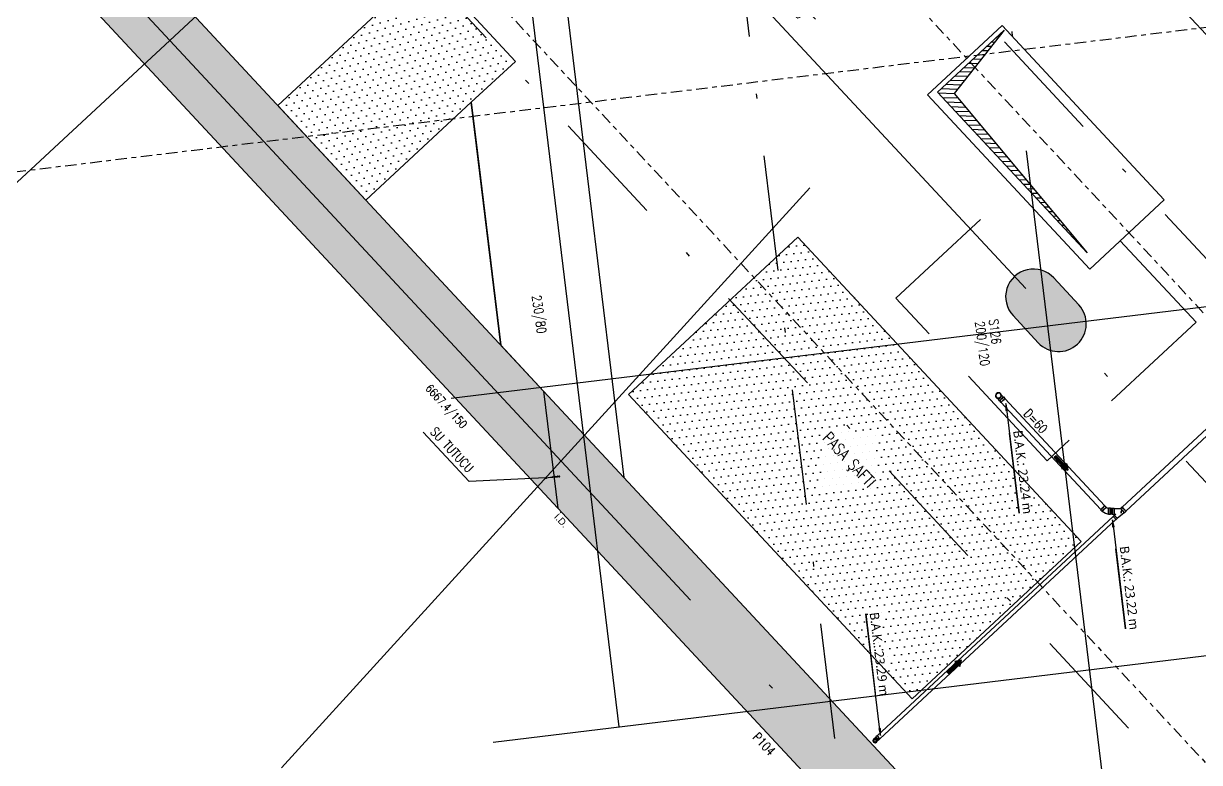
# Model space of a CAD drawing. Header units: millimetres. Extents: x 400382 to 401276, y 4543898 to 4544126.
# Drawn here: x 400429.5 to 400454.94, y 4544037.23 to 4544053.22 of the extents above; entities that cross this region are included whole.
import ezdxf
from ezdxf.enums import TextEntityAlignment as Align

# ---------------------------------------------------------------- set-up
doc = ezdxf.new("R2010")
doc.units = ezdxf.units.MM
for name, pattern in [('ACAD_ISO05W100', [33, 24, -3, 0, -3, 0, -3]), ('AKS', [3, 2.5, -0.25, 0, -0.25]), ('CENTER', [2, 1.25, -0.25, 0.25, -0.25]), ('CONTINU', [0]), ('DASHDOT2', [0.5, 0.25, -0.125, 0, -0.125]), ('HIDDEN', [0.375, 0.25, -0.125])]:
    doc.linetypes.add(name, pattern=pattern)
for name, color, linetype in [('aks prota', 2, 'AKS'), ('boşluk prota', 2, 'Continuous'), ('boşluk taraması prota', 252, 'Continuous'), ('iderzi_PROTA', 3, 'Continuous'), ('kiriş boyutu prota', 6, 'Continuous'), ('kiriş prota', 6, 'Continuous'), ('kolon prota', 1, 'Continuous'), ('kolon tarama prota', 252, 'Continuous'), ('lkolon prota', 4, 'Continuous'), ('lperde prota', 4, 'Continuous'), ('merdiven prota', 2, 'Continuous'), ('not yazısı prota', 6, 'Continuous'), ('not çizgisi prota', 4, 'Continuous'), ('perde prota', 1, 'Continuous'), ('PRT-AL-TUNEL_EKSENI', 14, 'DASHDOT2'), ('skesit prota', 7, 'Continuous'), ('st-s_kolon tarama', 252, 'Continuous'), ('st-s_level (kot)', 6, 'Continuous'), ('st-s_levelmark (kot işareti)', 4, 'Continuous'), ('st_s_su tutucu', 2, 'Continuous'), ('st_s_ölçü', 4, 'Continuous'), ('TARAMA', 8, 'Continuous'), ('temel prota', 6, 'Continuous'), ('tkolon prota', 6, 'Continuous'), ('tperde prota', 6, 'Continuous')]:
    doc.layers.add(name, color=color, linetype=linetype)
doc.styles.add('AKS', font='romanstw.shx', dxfattribs={"height": 25})
doc.styles.add('OLCU', font='romanstw.shx')
doc.styles.add('Segoe UI Light_1', font='', dxfattribs={"height": 200})
doc.styles.add('text25_PROTA', font='Arial.ttf', dxfattribs={"height": 25})
doc.styles.add('TKIRIS', font='romanstw.shx')
doc.styles.add('tkolon', font='romanstw.shx')
doc.styles.add('TSIMPLEX', font='romanstw.shx')
doc.styles.get('Segoe UI Light_1').set_extended_font_data('Segoe UI Light')
doc.dimstyles.new('1-50', dxfattribs={"dimtxt": 10, "dimasz": 4, "dimexe": 4, "dimexo": 8, "dimgap": 4, "dimtad": 1, "dimdec": 1, "dimrnd": 0.05, "dimzin": 9, "dimdsep": 46, "dimtxsty": 'OLCU', "dimblk1": 'OBLIQUE', "dimblk2": 'OBLIQUE', "dimsah": 1, "dimcen": 2, "dimdle": 4, "dimclrd": 4, "dimclre": 4, "dimclrt": 3, "dimadec": 1, "dimazin": 0, "dimtfac": 1, "dimtdec": 1, "dimtix": 1, "dimtmove": 2, "dimatfit": 3, "dimldrblk": 'OBLIQUE', "dimfxl": 1, "dimtvp": 1, "dimtolj": 1, "dimtzin": 1, "dimarcsym": 0})

# ---------------------------------------------------------------- blocks, each defined once
blk = doc.blocks.new('Flow Direction - Flow Direction _25mm_-1035271-_17_70 m  ARA KAT')
at = {"layer": 'TARAMA'}
blk.add_hatch(color=256, dxfattribs=at).paths.add_polyline_path([(0, 0), (-117, -78), (-117, -30), (-400, -30), (-400, 30), (-117, 30), (-117, 78)], flags=0)
for p, q in [((-117, 30), (-400, 30)), ((-400, 30), (-400, -30)), ((-117, 30), (-400, 30)), ((-400, 30), (-400, -30)), ((0, 0), (-117, 78)), ((-117, 78), (-117, 30)), ((-117, 78), (0, 0)), ((-117, 30), (-117, 78)), ((-117, -78), (0, 0)), ((-117, -78), (0, 0)), ((-400, -30), (-117, -30)), ((-117, -30), (-400, -30)), ((-117, -30), (-117, -78)), ((-117, -30), (-117, -78))]:
    blk.add_line(p, q, dxfattribs=at)
blk = doc.blocks.new('17.60 mekanik')
at = {"layer": 'kolon tarama prota'}
for points in [[(138466.1, 61800.3), (138477.1, 61789.9), (138479.4, 61793.1)], [(138807.5, 61797.7), (138818.5, 61787.2), (138820.8, 61790.4)], [(138807.5, 61112.5), (138796.6, 61122.9), (138794.2, 61119.7)]]:
    blk.add_hatch(color=256, dxfattribs=at).paths.add_polyline_path(points, flags=0)
for p, q in [((138801.6, 62477.1), (138801.6, 61831.7)), ((138813.4, 61831.7), (138813.4, 62477.1)), ((138789.4, 61814.1), (138786.9, 61811.5)), ((138792.2, 61817.5), (138789, 61814.4)), ((138801.9, 61826.3), (138792.7, 61817.1)), ((138801.2, 61831.7), (138801.2, 61827.3)), ((138801.8, 61827.3), (138801.9, 61826.3)), ((138803.5, 61827.9), (138802.8, 61827.3)), ((138804.1, 61827.2), (138804.1, 61827.3)), ((138811.6, 61807.5), (138813.2, 61827.3)), ((138813.9, 61827.3), (138813.9, 61831.7)), ((138457, 61806.7), (138452.6, 61806.7)), ((138452.6, 61793.9), (138457, 61793.9)), ((138774, 61806.2), (138457, 61806.2)), ((138457, 61794.4), (138774, 61794.4)), ((138466.1, 61800.3), (138477.1, 61789.9)), ((138479.4, 61793.1), (138466.1, 61800.3)), ((138466.1, 61800.3), (138659.6, 61659.7)), ((138477.1, 61789.9), (138479.4, 61793.1)), ((138778.4, 61806.7), (138774, 61806.7)), ((138774, 61793.9), (138778.4, 61793.9)), ((138778.4, 61794.6), (138778.4, 61794.6)), ((138786.5, 61811.9), (138783.4, 61808.7)), ((138792.4, 61799.7), (138795.5, 61802.9)), ((138795.2, 61803.2), (138797.7, 61805.7)), ((138798.1, 61805.4), (138801.2, 61808.5)), ((138800.7, 61809), (138803.1, 61811.4)), ((138803, 61807.5), (138803, 61804)), ((138803, 61804), (138803, 61106.8)), ((138803.1, 61811.4), (138803.4, 61807.5)), ((138807.5, 61797.7), (138818.5, 61787.2)), ((138820.8, 61790.4), (138807.5, 61797.7)), ((138807.5, 61797.7), (138999.7, 61658)), ((138812, 61106.8), (138812, 61804)), ((138812.1, 61804), (138812.1, 61807.5)), ((138818.5, 61787.2), (138820.8, 61790.4)), ((138659.6, 61659.7), (138518.4, 61762.3)), ((138999.7, 61658), (138858.6, 61760.5)), ((138592.8, 61268.6), (138732.6, 61166.9)), ((138807.5, 61112.5), (138592.8, 61268.6)), ((138796.6, 61122.9), (138794.2, 61119.7)), ((138794.2, 61119.7), (138807.5, 61112.5)), ((138807.5, 61112.5), (138796.6, 61122.9)), ((138803, 61106.8), (138803, 61103.3)), ((138812.1, 61103.3), (138812.1, 61106.8))]:
    blk.add_line(p, q, dxfattribs=at)
at = {"layer": 'kolon tarama prota', "flags": 128}
for points in [[(138437, 61800.3), (138437.5, 61802.6), (138438.8, 61804.5), (138440.8, 61805.7), (138442.8, 61806)], [(138442.8, 61794.6), (138440.5, 61795), (138438.6, 61796.4), (138437.4, 61798.4), (138437, 61800.3)], [(138442.8, 61806), (138443.2, 61806), (138444.6, 61806), (138446.7, 61806), (138449.4, 61806), (138452.5, 61806), (138452.6, 61806)], [(138442.8, 61806), (138445, 61805.5), (138446.9, 61804.2), (138448.1, 61802.2), (138448.5, 61800.3)], [(138448.5, 61800.3), (138448, 61798), (138446.7, 61796.1), (138444.7, 61794.9), (138442.8, 61794.6)], [(138452.6, 61794.6), (138449.6, 61794.6), (138446.8, 61794.6), (138444.7, 61794.6), (138443.3, 61794.6), (138442.8, 61794.6), (138442.8, 61794.6)], [(138783.8, 61808.3), (138781.6, 61806.7), (138779, 61806), (138778.4, 61806)], [(138778.4, 61794.6), (138782.6, 61795.1), (138786.7, 61796.5), (138790.3, 61798.7), (138791.9, 61800.2)], [(138803.4, 61096.3), (138803.4, 61096.7), (138803.4, 61098.1), (138803.4, 61100.1), (138803.4, 61102.6), (138803.4, 61103.3)], [(138811.6, 61103.3), (138811.6, 61100.7), (138811.6, 61098.5), (138811.6, 61097), (138811.6, 61096.3), (138811.6, 61096.3)], [(138803.4, 61096.3), (138803.9, 61098.2), (138805.2, 61099.6), (138807, 61100.3), (138807.5, 61100.4)], [(138807.5, 61092.2), (138805.6, 61092.6), (138804.2, 61093.9), (138803.5, 61095.8), (138803.4, 61096.3)], [(138807.5, 61100.4), (138809.4, 61099.9), (138810.9, 61098.6), (138811.6, 61096.8), (138811.6, 61096.3)], [(138811.6, 61096.3), (138811.2, 61094.4), (138809.9, 61092.9), (138808, 61092.2), (138807.5, 61092.2)]]:
    blk.add_lwpolyline(points, dxfattribs=at)
at = {"layer": 'kolon tarama prota'}
for centre, radius, start, end in [((138442.8, 61800.3), 6.38, 0, 180), ((138442.8, 61800.3), 6.38, 0, 180), ((138442.8, 61800.3), 6.38, 180, 0), ((138442.8, 61800.3), 6.38, 180, 0), ((138442.8, 61800.3), 5.9, 144, 324), ((138442.8, 61800.3), 5.72, 0, 180), ((138442.8, 61800.3), 5.72, 180, 0), ((138442.8, 61800.3), 5.9, 324, 144), ((138807.5, 61096.3), 4.58, 90, 270), ((138807.5, 61096.3), 4.58, 90, 270), ((138807.5, 61096.3), 4.58, 90, 270), ((138807.5, 61096.3), 4.58, 90, 270), ((138807.5, 61096.3), 4.1, 90, 270), ((138807.5, 61096.3), 4.1, 90, 270), ((138807.5, 61096.3), 3.43, 0, 180), ((138807.5, 61096.3), 3.43, 0, 180), ((138807.5, 61096.3), 3.43, 180, 0), ((138807.5, 61096.3), 3.43, 180, 0), ((138807.5, 61096.3), 3.3, 144, 324), ((138807.5, 61096.3), 3.02, 90, 270), ((138807.5, 61096.3), 3.3, 324, 144), ((138807.5, 61096.3), 4.58, 270, 90), ((138807.5, 61096.3), 4.58, 270, 90), ((138807.5, 61096.3), 4.58, 270, 90), ((138807.5, 61096.3), 4.58, 270, 90), ((138807.5, 61096.3), 4.1, 270, 90), ((138807.5, 61096.3), 4.1, 270, 90), ((138807.5, 61096.3), 3.02, 270, 90)]:
    blk.add_arc(centre, radius, start, end, dxfattribs=at)
for centre, major_axis, ratio, start_param, end_param in [((138793.6, 61809.9), (-4.51, 4.51), 0.007071, 0.007071, 3.148664), ((138793.6, 61809.9), (-4.51, 4.51), 0.007071, 3.148664, 6.290256), ((138793.6, 61809.9), (-4.17, 4.17), 0.007071, 4.712389, 6.283185), ((138793.6, 61809.9), (-4.17, 4.17), 0.007071, 0, 1.570796), ((138796.7, 61813), (-4.51, 4.51), 0.007071, 3.148664, 6.290256), ((138796.7, 61813), (-4.51, 4.51), 0.007071, 0.007071, 3.148664), ((138796.7, 61813), (-4.04, 4.04), 0.007071, 0.007071, 3.148664), ((138796.7, 61813), (-4.04, 4.04), 0.007071, 3.148664, 6.290256), ((138807.5, 61831.7), (6.38, 0), 0.01, 0, 3.141593), ((138807.5, 61831.7), (6.38, 0), 0.01, 3.141593, 6.283185), ((138807.5, 61827.3), (6.38, 0), 0.01, 0, 3.141593), ((138807.5, 61827.3), (6.38, 0), 0.01, 3.141593, 6.283185), ((138807.5, 61831.7), (5.9, 0), 0.01, 1.570796, 3.141593), ((138807.5, 61831.7), (5.9, 0), 0.01, 3.141593, 4.712389), ((138807.5, 61823.9), (-4.04, 4.04), 0.007071, 5.71806, 6.290256), ((138807.5, 61823.9), (-4.04, 4.04), 0.007071, 0.007071, 0.579267), ((138807.5, 61823.9), (-4.04, 4.04), 0.007071, 4.127881, 5.064937), ((138807.5, 61823.9), (-4.04, 4.04), 0.007071, 1.23239, 2.169446), ((138807.5, 61831.7), (5.9, 0), 0.01, 0, 1.570796), ((138807.5, 61831.7), (5.9, 0), 0.01, 4.712389, 6.283185), ((138452.6, 61800.3), (0, 6.38), 0.009997, 4.712389, 7.853982), ((138452.6, 61800.3), (0, 5.71), 0.009997, 4.712389, 7.853982), ((138452.6, 61800.3), (0, 5.72), 0.009997, 1.570796, 4.712389), ((138452.6, 61800.3), (0, 6.38), 0.009997, 1.570796, 4.712389), ((138457, 61800.3), (0, 6.38), 0.009997, 4.712389, 7.853982), ((138457, 61800.3), (0, 5.9), 0.009997, 4.712389, 6.283185), ((138457, 61800.3), (0, 5.9), 0.009997, 0, 1.570796), ((138457, 61800.3), (0, 5.9), 0.009997, 3.141593, 4.712389), ((138457, 61800.3), (0, 5.9), 0.009997, 1.570796, 3.141593), ((138457, 61800.3), (0, 6.38), 0.009997, 1.570796, 4.712389), ((138774, 61800.3), (0, 6.38), 0.009997, 0.000002, 3.141594), ((138774, 61800.3), (0, 5.9), 0.009997, 0, 1.570796), ((138774, 61800.3), (0, 5.9), 0.009997, 1.570796, 3.141593), ((138774, 61800.3), (0, 6.38), 0.009997, 3.141594, 6.283187), ((138774, 61800.3), (0, 5.9), 0.009997, 4.712389, 6.283185), ((138774, 61800.3), (0, 5.9), 0.009997, 3.141593, 4.712389), ((138778.4, 61800.3), (0, 6.38), 0.009997, 0.000002, 3.141594), ((138778.4, 61800.3), (0, 5.71), 0.009997, 0.000002, 3.141594), ((138778.4, 61800.3), (0, 6.38), 0.009997, 3.141594, 6.283187), ((138778.4, 61800.3), (0, 5.71), 0.009997, 3.141594, 6.283187), ((138787.9, 61804.2), (-4.51, 4.51), 0.007071, 3.134525, 6.276118), ((138787.9, 61804.2), (-4.51, 4.51), 0.007071, 6.276118, 9.41771), ((138787.9, 61804.2), (-4.04, 4.04), 0.007071, 3.134525, 6.276118), ((138787.9, 61804.2), (-4.04, 4.04), 0.007071, 6.276118, 9.41771), ((138791, 61807.4), (-4.51, 4.51), 0.007071, 6.276118, 9.41771), ((138791, 61807.4), (-4.51, 4.51), 0.007071, 3.134525, 6.276118), ((138791, 61807.4), (-4.17, 4.17), 0.007071, 0, 1.570796), ((138791, 61807.4), (-4.17, 4.17), 0.007071, 4.712389, 6.283185), ((138791, 61807.4), (-4.17, 4.17), 0.007071, 1.570796, 3.141593), ((138791, 61807.4), (-4.17, 4.17), 0.007071, 3.141593, 4.712389), ((138793.6, 61809.9), (-4.17, 4.17), 0.007071, 1.570796, 3.141593), ((138793.6, 61809.9), (-4.17, 4.17), 0.007071, 3.141593, 4.712389), ((138807.5, 61807.5), (4.58, 0), 0.01, 0, 3.141593), ((138807.5, 61807.5), (4.58, 0), 0.01, 3.141593, 6.283185), ((138807.5, 61804), (4.58, 0), 0.01, 0, 3.141593), ((138807.5, 61804), (4.5, 0), 0.01, 1.570796, 3.141593), ((138807.5, 61804), (4.58, 0), 0.01, 3.141593, 6.283185), ((138807.5, 61804), (4.5, 0), 0.01, 3.141593, 4.712389), ((138807.5, 61804), (4.5, 0), 0.01, 0, 1.570796), ((138807.5, 61804), (4.5, 0), 0.01, 4.712389, 6.283185), ((138807.5, 61106.8), (-4.58, 0), 0.01, 4.712389, 7.853982), ((138807.5, 61106.8), (4.5, 0), 0.01, 1.570796, 3.141593), ((138807.5, 61106.8), (4.5, 0), 0.01, 3.141593, 4.712389), ((138807.5, 61103.3), (4.58, 0), 0.01, 1.570796, 4.712389), ((138807.5, 61103.3), (4.1, 0), 0.01, 1.570796, 4.712389), ((138807.5, 61106.8), (4.5, 0), 0.01, 0, 1.570796), ((138807.5, 61106.8), (4.5, 0), 0.01, 4.712389, 6.283185), ((138807.5, 61106.8), (-4.58, 0), 0.01, 1.570796, 4.712389), ((138807.5, 61103.3), (-4.1, 0), 0.01, 1.570796, 4.712389), ((138807.5, 61103.3), (-4.58, 0), 0.01, 1.570796, 4.712389)]:
    blk.add_ellipse(centre, major_axis=major_axis, ratio=ratio, start_param=start_param, end_param=end_param, dxfattribs=at)
at = {"layer": 'kolon tarama prota', "xscale": 0.1, "yscale": 0.1, "zscale": 0.1}
blk.add_blockref('Flow Direction - Flow Direction _25mm_-1035271-_17_70 m  ARA KAT', (138663, 61800.3), dxfattribs=at)
at = {"layer": 'kolon tarama prota', "xscale": 0.1, "yscale": 0.1, "zscale": 0.1, "rotation": 89.9999999999998}
blk.add_blockref('Flow Direction - Flow Direction _25mm_-1035271-_17_70 m  ARA KAT', (138807.5, 61351.5), dxfattribs=at)
at = {"layer": 'kolon tarama prota', "char_height": 20, "attachment_point": 1, "rotation": 324, "line_spacing_factor": 1.142579, "style": 'Segoe UI Light_1'}
for s, insert, width in [('B.A.K.: 23.24 m', (138532, 61787.8), 213.66), ('B.A.K.: 23.22 m', (138872.3, 61785.9), 213.157), ('B.A.K.: 23.29 m', (138608.8, 61292.2), 213.157)]:
    blk.add_mtext(s, dxfattribs=dict(at, insert=insert, width=width))
blk = doc.blocks.new('PLAN_KOT')
at = {"layer": 'st-s_levelmark (kot işareti)'}
h = blk.add_hatch(color=256, dxfattribs=at)
h.paths.add_polyline_path([(0, 17.5, 0.414214), (-17.5, 0), (0, 0)])
h.paths.add_polyline_path([(17.5, 0), (0, 0), (0, -17.5, 0.414214)])
for p, q in [((105, 0), (-25, 0)), ((0, 25), (0, -25))]:
    blk.add_line(p, q, dxfattribs=at)
blk.add_circle((0, 0), 17.5, dxfattribs=at)
at = {"layer": 'st-s_level (kot)', "color": 6, "style": 'OLCU', "width": 0.8}
for tag, p in [('KOT', (22.7, 9.8)), ('DÖŞEME_KALINLIĞI', (22.7, -27.6))]:
    blk.add_attdef(tag, p, '', height=20, dxfattribs=at)
blk = doc.blocks.new('_Oblique')
at = {"layer": 'st_s_ölçü', "lineweight": -2}
blk.add_line((-0.5, -0.5), (0.5, 0.5), dxfattribs=at)
blk = doc.blocks.new('D')
at = {"layer": 'st_s_su tutucu', "linetype": 'CONTINU', "ltscale": 0.2}
for p, q in [((-39987.8, 52508.2), (-39992.6, 52508.2)), ((-39992.6, 52508.2), (-39992.6, 52507.4)), ((-39992.6, 52507.4), (-39990.6, 52506.1)), ((-39990.6, 52506.1), (-39990.6, 52498.5)), ((-39989.8, 52506.1), (-39987.8, 52507.4)), ((-39989.8, 52498.5), (-39989.8, 52506.1)), ((-39987.8, 52507.4), (-39987.8, 52508.2)), ((-39990.6, 52478.7), (-39991.9, 52478.7)), ((-39991.9, 52478.7), (-39991.9, 52477.7)), ((-39991.9, 52477.7), (-39990.6, 52477.7)), ((-39990.6, 52498.5), (-39991.5, 52498.5)), ((-39991.5, 52498.5), (-39991.5, 52497.9)), ((-39991.5, 52497.9), (-39990.6, 52497.9)), ((-39990.6, 52488.5), (-39991.5, 52488.5)), ((-39991.5, 52488.5), (-39991.5, 52487.9)), ((-39991.5, 52487.9), (-39990.6, 52487.9)), ((-39991.5, 52467.9), (-39991.5, 52468.5)), ((-39991.5, 52468.5), (-39990.6, 52468.5)), ((-39990.6, 52467.9), (-39991.5, 52467.9)), ((-39991.5, 52457.9), (-39991.5, 52458.5)), ((-39991.5, 52458.5), (-39990.6, 52458.5)), ((-39990.6, 52457.9), (-39991.5, 52457.9)), ((-39990.6, 52497.9), (-39990.6, 52488.5)), ((-39990.6, 52487.9), (-39990.6, 52478.7)), ((-39990.6, 52468.5), (-39990.6, 52477.7)), ((-39990.6, 52458.5), (-39990.6, 52467.9)), ((-39990.6, 52450.3), (-39990.6, 52457.9)), ((-39988.9, 52498.5), (-39989.8, 52498.5)), ((-39989.8, 52488.5), (-39989.8, 52497.9)), ((-39989.8, 52497.9), (-39988.9, 52497.9)), ((-39988.9, 52488.5), (-39989.8, 52488.5)), ((-39989.8, 52478.7), (-39989.8, 52487.9)), ((-39989.8, 52487.9), (-39988.9, 52487.9)), ((-39988.5, 52478.7), (-39989.8, 52478.7)), ((-39989.8, 52477.7), (-39988.5, 52477.7)), ((-39989.8, 52477.7), (-39989.8, 52468.5)), ((-39989.8, 52468.5), (-39988.9, 52468.5)), ((-39988.9, 52467.9), (-39989.8, 52467.9)), ((-39989.8, 52467.9), (-39989.8, 52458.5)), ((-39989.8, 52458.5), (-39988.9, 52458.5)), ((-39988.9, 52457.9), (-39989.8, 52457.9)), ((-39989.8, 52457.9), (-39989.8, 52450.3)), ((-39988.9, 52497.9), (-39988.9, 52498.5)), ((-39988.9, 52487.9), (-39988.9, 52488.5)), ((-39988.9, 52468.5), (-39988.9, 52467.9)), ((-39988.9, 52458.5), (-39988.9, 52457.9)), ((-39988.5, 52477.7), (-39988.5, 52478.7)), ((-39992.6, 52449), (-39990.6, 52450.3)), ((-39992.6, 52448.2), (-39992.6, 52449)), ((-39987.8, 52448.2), (-39992.6, 52448.2)), ((-39989.8, 52450.3), (-39987.8, 52449)), ((-39987.8, 52449), (-39987.8, 52448.2))]:
    blk.add_line(p, q, dxfattribs=at)

msp = doc.modelspace()

# ---------------------------------------------------------------- hatches: boundary and pattern name
at = {"layer": 'boşluk taraması prota', "ltscale": 2}
h = msp.add_hatch(dxfattribs=at)
h.set_pattern_fill('ANSI31', color=256, scale=0.03, angle=-47.076006, style=0)
h.set_pattern_definition([(357.923994, (399669.87312, 4544285.846705), (0.003450452, 0.095187483), [])])
h.paths.add_polyline_path([(400450.71198, 4544053.07133), (400449.63111, 4544051.70268), (400452.51188, 4544048.25668), (400449.27608, 4544051.73589)])
at = {"layer": 'kolon tarama prota'}
h = msp.add_hatch(color=256, dxfattribs=at)
h.dxf.hatch_style = 1
h.paths.add_polyline_path([(400440.75164, 4544045.26344), (400441.05928, 4544042.7301), (400395.59453, 4544091.61494), (400416.02452, 4544110.61561), (400431.18841, 4544094.31102), (400434.74297, 4544094.74268), (400434.9238, 4544093.25362), (400430.61052, 4544092.72982), (400415.74337, 4544108.71536), (400397.51015, 4544091.75777)])
h = msp.add_hatch(dxfattribs=at)
h.set_pattern_fill('DOTS', color=2, scale=0.1, angle=-47.076006)
h.set_pattern_definition([(312.923994, (398997.36488, 4544993.93019), (0.170302485, 0.049990168), [0, -0.15875])])
h.paths.add_polyline_path([(400438.23552, 4544054.45257), (400438.91961, 4544053.71702), (400440.14192, 4544052.39982), (400439.1886, 4544051.51517), (400436.90904, 4544049.3951), (400435.00217, 4544051.44542)])
h = msp.add_hatch(color=256, dxfattribs=at)
h.dxf.hatch_style = 1
edge = h.paths.add_edge_path()
edge.add_arc((400451.34756, 4544047.30602), 0.6, 42.923994, 222.923994)
edge.add_line((400450.90821, 4544046.89741), (400451.45303, 4544046.3116))
edge.add_arc((400451.89239, 4544046.72022), 0.6, 222.923994, 402.923994)
edge.add_line((400452.33174, 4544047.12883), (400451.78692, 4544047.71464))
h = msp.add_hatch(color=256, dxfattribs=at)
h.dxf.hatch_style = 1
h.paths.add_polyline_path([(400473.93047, 4544009.58874), (400440.75164, 4544045.26344), (400441.05928, 4544042.7301), (400472.15106, 4544009.29946), (400471.93138, 4544009.09515), (400472.61241, 4544008.36289)])
at = {"layer": 'st-s_kolon tarama', "ltscale": 0.001}
h = msp.add_hatch(dxfattribs=at)
h.set_pattern_fill('DOTS', color=253, scale=0.1, angle=6.931826)
h.set_pattern_definition([(6.931826, (399405.98143, 4544554.57553), (0.059635541, 0.167169242), [0, -0.15875])])
h.paths.add_polyline_path([(400452.38321, 4544042.00762), (400446.25396, 4544048.59794), (400442.59267, 4544045.1928), (400448.72192, 4544038.60248)])

# ---------------------------------------------------------------- linework, layer by layer
at = {"layer": 'aks prota', "ltscale": 10}
for p, q in [((400517.51063, 4543985.85709), (400404.51506, 4544107.35273)), ((400512.67773, 4543981.36231), (400399.68216, 4544102.85794)), ((400454.21444, 4544025.64861), (400445.25332, 4544099.44021)), ((400442.38913, 4544038.00062), (400435.07808, 4544098.20454)), ((400505.42838, 4543974.62013), (400392.43281, 4544096.11577)), ((400429.26436, 4544049.69026), (400454.79679, 4544073.43639)), ((400438.75505, 4544045.1144), (400485.11446, 4544050.74421)), ((400439.65919, 4544037.6691), (400486.01861, 4544043.29891))]:
    msp.add_line(p, q, dxfattribs=at)
at = {"layer": 'boşluk prota', "ltscale": 0.05}
msp.add_lwpolyline([(400450.71198, 4544053.07133), (400449.63111, 4544051.70268), (400452.51188, 4544048.25668), (400449.27608, 4544051.73589)], close=True, dxfattribs=at)
at = {"layer": 'iderzi_PROTA', "linetype": 'ACAD_ISO05W100', "lineweight": 30, "ltscale": 2}
msp.add_lwpolyline([(400439.24586, 4544061.19909), (400438.13632, 4544060.16717), (400438.27782, 4544059.00196), (400438.36856, 4544058.25472), (400438.46135, 4544057.49068), (400438.76993, 4544054.94959), (400438.91938, 4544053.71891), (400440.14192, 4544052.39982), (400439.18936, 4544051.51391), (400439.29314, 4544050.65215), (400439.82523, 4544046.25954), (400440.75164, 4544045.26344), (400441.05928, 4544042.7301)], dxfattribs=at)
at = {"layer": 'kiriş prota'}
msp.add_line((400440.61021, 4544058.87432), (400442.49009, 4544043.39422), dxfattribs=at)
for points in [[(400439.82523, 4544046.25954), (400439.1886, 4544051.51517), (400440.14192, 4544052.39982), (400438.91961, 4544053.71702), (400438.13632, 4544060.16717), (400439.24585, 4544061.19911)], [(400438.23552, 4544054.45257), (400438.91961, 4544053.71702), (400440.14192, 4544052.39982), (400439.1886, 4544051.51517), (400436.90904, 4544049.3951), (400436.90904, 4544049.3951), (400435.00217, 4544051.44542), (400438.23552, 4544054.45257)]]:
    msp.add_lwpolyline(points, dxfattribs=at)
msp.add_lwpolyline([(400450.66871, 4544053.17523), (400454.17601, 4544049.4041), (400452.56504, 4544047.90584), (400449.05775, 4544051.67697)], close=True, dxfattribs=at)
at = {"layer": 'kolon prota', "color": 1}
msp.add_lwpolyline([(400451.78692, 4544047.71464, 1), (400450.90821, 4544046.89741), (400451.45303, 4544046.3116, 1), (400452.33174, 4544047.12883)], format="xyb", close=True, dxfattribs=at)
at = {"layer": 'not yazısı prota'}
msp.add_lwpolyline([(400446.25396, 4544048.59794), (400452.38321, 4544042.00762), (400448.72192, 4544038.60248), (400442.59267, 4544045.1928)], close=True, dxfattribs=at)
at = {"layer": 'perde prota'}
msp.add_lwpolyline([(400440.75164, 4544045.26344), (400441.05928, 4544042.7301), (400395.59453, 4544091.61494), (400416.02452, 4544110.61561), (400431.18841, 4544094.31102), (400434.74297, 4544094.74268), (400434.9238, 4544093.25362), (400430.61052, 4544092.72982), (400415.74337, 4544108.71536), (400397.51015, 4544091.75777)], close=True, dxfattribs=at)
msp.add_lwpolyline([(400473.93047, 4544009.58874), (400440.75164, 4544045.26344), (400441.05928, 4544042.7301), (400472.15106, 4544009.29946), (400471.93138, 4544009.09515), (400472.61241, 4544008.36289)], dxfattribs=at)
at = {"layer": 'PRT-AL-TUNEL_EKSENI', "ltscale": 10}
for p, q in [((400402.09861, 4544105.10534), (400515.09418, 4543983.6097)), ((400396.13071, 4544099.55496), (400509.12628, 4543978.05932)), ((400447.66816, 4544032.68733), (400439.64453, 4544098.75908))]:
    msp.add_line(p, q, dxfattribs=at)
at = {"layer": 'skesit prota', "linetype": 'CENTER', "ltscale": 0.2}
for points in [[(400398.29358, 4544107.95855), (400511.87586, 4543985.83206)], [(400490.16117, 4544057.39099), (400425.27317, 4544049.51111)], [(400439.39952, 4544054.0728), (400492.18794, 4543997.31338)]]:
    msp.add_lwpolyline(points, dxfattribs=at)
at = {"layer": 'temel prota', "linetype": 'HIDDEN', "ltscale": 10}
msp.add_lwpolyline([(400453.22407, 4544048.51877), (400454.86541, 4544046.75396), (400451.64347, 4544043.75744), (400448.37454, 4544047.27228), (400451.01067, 4544049.72398)], dxfattribs=at)

# ---------------------------------------------------------------- block references
at = {"layer": 'merdiven prota', "xscale": 0.01, "yscale": 0.01, "zscale": 0.01, "rotation": 312.9239939588403}
msp.add_blockref('17.60 mekanik', (399055.2216, 4544638.04734), dxfattribs=at)
at = {"layer": 'st-s_level (kot)', "linetype": 'CONTINU', "ltscale": 0.1, "xscale": 0.01, "yscale": 0.01, "zscale": 0.01, "rotation": 312.9239939588403}
msp.add_blockref('PLAN_KOT', (400445.92106, 4544054.08089), dxfattribs=at).add_auto_attribs({'KOT': '+17.60', 'DÖŞEME_KALINLIĞI': 'd=50'})
at = {"layer": 'st_s_ölçü', "xscale": 0.004999999999999998, "yscale": 0.004999999999999998, "zscale": 0.004999999999999998, "rotation": 276.9239943718327}
msp.add_blockref('D', (400204.5793, 4543813.27833), dxfattribs=at)

# ---------------------------------------------------------------- texts
at = {"layer": 'iderzi_PROTA', "linetype": 'ACAD_ISO05W100', "style": 'text25_PROTA'}
msp.add_text('İ.D.', height=0.15, rotation=312.923994, dxfattribs=at).set_placement((400440.96581, 4544042.5327))
at = {"layer": 'kiriş boyutu prota', "ltscale": 0.05, "style": 'TKIRIS', "width": 0.8}
msp.add_text('230/80', height=0.2, rotation=278.161143, dxfattribs=at).set_placement((400440.59851, 4544047.33987), align=Align.MIDDLE_LEFT)
at = {"layer": 'lkolon prota', "style": 'tkolon', "width": 0.8}
msp.add_text('200/120', height=0.2, rotation=276.923994, dxfattribs=at).set_placement((400450.08805, 4544046.76375))
at = {"layer": 'lperde prota', "style": 'tkolon', "width": 0.8}
msp.add_text('6667.4/150', height=0.18, rotation=312.563509, dxfattribs=at).set_placement((400438.25022, 4544045.37175), align=Align.MIDDLE_LEFT)
at = {"layer": 'not yazısı prota', "ltscale": 0.05, "style": 'TSIMPLEX', "width": 0.8}
msp.add_text('SU TUTUCU', height=0.2, rotation=312.923994, dxfattribs=at).set_placement((400438.28375, 4544044.37023))
at = {"layer": 'not yazısı prota', "style": 'AKS', "width": 0.8}
msp.add_text('PASA ŞAFTI', height=0.25, rotation=312.923994, dxfattribs=at).set_placement((400447.27287, 4544043.69407), align=Align.CENTER)
at = {"layer": 'st-s_level (kot)', "color": 6, "style": 'OLCU', "width": 0.8}
msp.add_attdef('D=60', (400451.1209, 4544044.76647), '', height=0.2, rotation=312.923994, dxfattribs=at)
at = {"layer": 'tkolon prota', "style": 'tkolon', "width": 0.8}
msp.add_text('S126', height=0.2, rotation=276.923994, dxfattribs=at).set_placement((400450.38414, 4544046.81224))
at = {"layer": 'tperde prota', "style": 'tkolon', "width": 0.8}
msp.add_text('P104', height=0.2, rotation=313.393285, dxfattribs=at).set_placement((400445.32996, 4544037.82865), align=Align.MIDDLE_LEFT)

# ---------------------------------------------------------------- leaders
at = {"layer": 'not çizgisi prota'}
msp.add_leader([(400440.7966, 4544043.38702), (400439.14267, 4544043.30945), (400438.15095, 4544044.37578)], dimstyle='1-50', override={"dimasz": 12, "dimgap": 4, "dimtad": 0}, dxfattribs=at)

doc.saveas('drawing.dxf')
